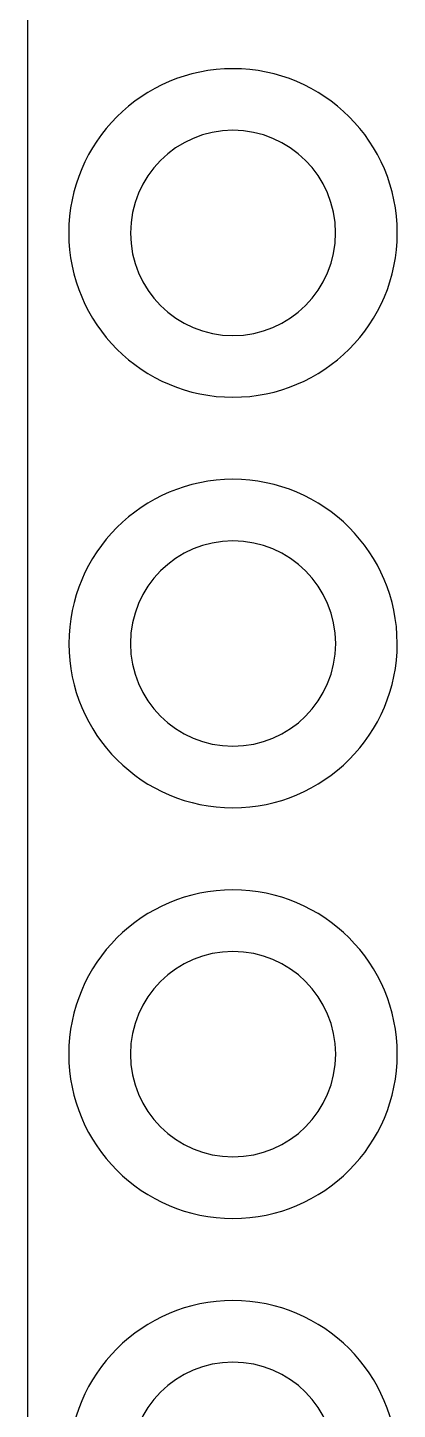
# Model space of a CAD drawing. Header units: inches. Extents: x 59 to 754, y 172 to 990.
# Drawn here: x 60.2 to 94.2, y 597.7 to 724.9 of the extents above; entities that cross this region are included whole.
import ezdxf

# ---------------------------------------------------------------- set-up
doc = ezdxf.new("R2010")
doc.units = ezdxf.units.IN
doc.header["$MEASUREMENT"] = 0
doc.layers.add('svg15406', color=7, linetype='Continuous')

msp = doc.modelspace()

# ---------------------------------------------------------------- linework, layer by layer
at = {"layer": 'svg15406', "color": 7, "lineweight": 30, "true_color": 0xffffff}
msp.add_lwpolyline([(60.22, 460.3), (60.22, 913.84)], dxfattribs=at)
for points in [[(79.11, 721.09), (70.76, 721.09), (64, 714.32), (64, 705.97), (64, 697.62), (70.76, 690.85), (79.11, 690.85)], [(79.11, 690.85), (87.46, 690.85), (94.23, 697.62), (94.23, 705.97), (94.23, 714.32), (87.46, 721.09), (79.11, 721.09)], [(79.11, 715.42), (73.9, 715.41), (69.67, 711.17), (69.68, 705.95), (69.69, 700.75), (73.91, 696.53), (79.11, 696.52)], [(79.11, 696.52), (84.33, 696.53), (88.56, 700.77), (88.55, 705.98), (88.54, 711.19), (84.32, 715.41), (79.11, 715.42)], [(79.11, 683.29), (70.76, 683.28), (64, 676.51), (64.01, 668.16), (64.02, 659.82), (70.78, 653.06), (79.11, 653.06)], [(79.11, 653.06), (87.46, 653.06), (94.23, 659.84), (94.22, 668.19), (94.21, 676.53), (87.45, 683.28), (79.11, 683.29)], [(79.11, 677.62), (73.9, 677.62), (69.67, 673.39), (69.67, 668.17), (69.67, 662.96), (73.9, 658.73), (79.11, 658.73)], [(79.11, 658.73), (84.33, 658.73), (88.56, 662.96), (88.56, 668.17), (88.56, 673.39), (84.33, 677.62), (79.11, 677.62)], [(79.11, 645.5), (70.76, 645.5), (64, 638.73), (64, 630.38), (64, 622.03), (70.76, 615.26), (79.11, 615.26)], [(79.11, 615.26), (87.46, 615.26), (94.23, 622.03), (94.23, 630.38), (94.23, 638.73), (87.46, 645.5), (79.11, 645.5)], [(79.11, 639.83), (73.9, 639.83), (69.67, 635.6), (69.67, 630.38), (69.67, 625.16), (73.9, 620.93), (79.11, 620.93)], [(79.11, 620.93), (84.33, 620.93), (88.56, 625.16), (88.56, 630.38), (88.56, 635.6), (84.33, 639.83), (79.11, 639.83)], [(79.11, 607.7), (70.76, 607.69), (64, 600.92), (64.01, 592.57), (64.02, 584.23), (70.78, 577.47), (79.11, 577.47)], [(79.11, 577.47), (87.46, 577.47), (94.23, 584.25), (94.22, 592.6), (94.21, 600.94), (87.45, 607.69), (79.11, 607.7)], [(79.11, 602.03), (73.9, 602.03), (69.67, 597.8), (69.67, 592.58), (69.67, 587.37), (73.9, 583.14), (79.11, 583.14)], [(79.11, 583.14), (84.33, 583.14), (88.56, 587.37), (88.56, 592.58), (88.56, 597.8), (84.33, 602.03), (79.11, 602.03)]]:
    msp.add_open_spline(points, degree=3, knots=[0, 0, 0, 0, 1, 1, 1, 2, 2, 2, 2], dxfattribs=at)

doc.saveas('drawing.dxf')
